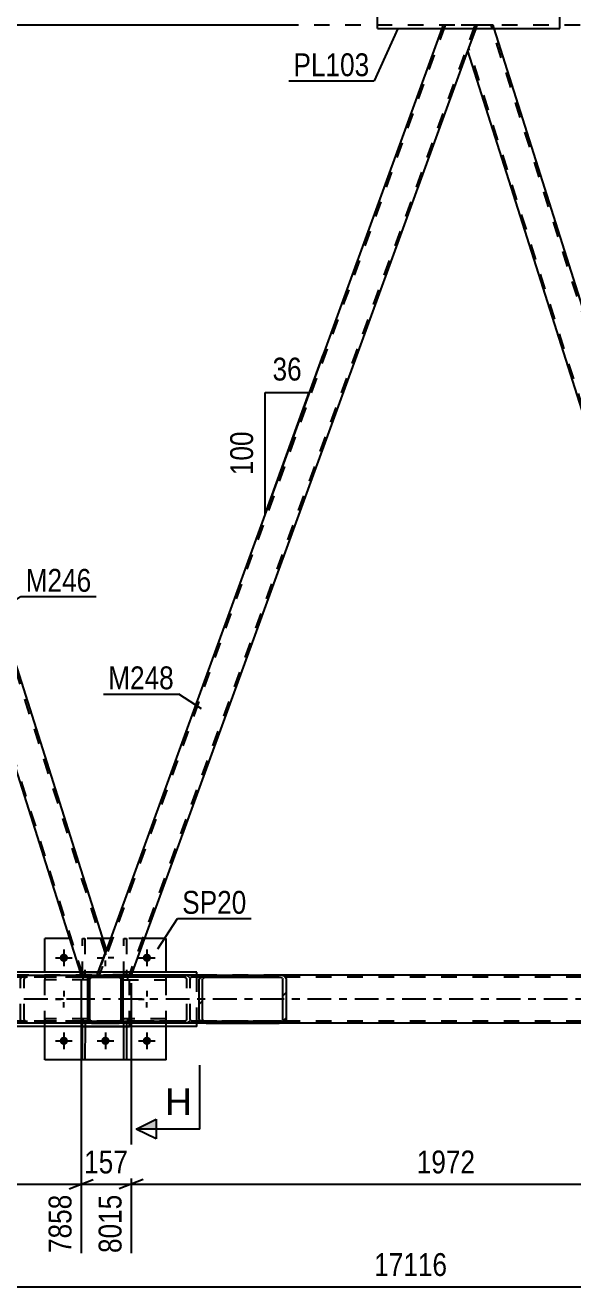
# Model space of a CAD drawing. Header units: millimetres. Extents: x -787 to 402, y -866 to -25.
# Drawn here: x -452.9 to -384.4, y -439.6 to -281.6 of the extents above; entities that cross this region are included whole.
import ezdxf

# ---------------------------------------------------------------- set-up
doc = ezdxf.new("R2010")
doc.units = ezdxf.units.MM
doc.linetypes.add('DXK_LINE_DOT2', pattern=[3.9198, 1.9599, -1.9599])
doc.linetypes.add('DXK_LINE_DOT3', pattern=[5.9187, 2.979, -0.9799, 0.9799, -0.9799])
doc.styles.add('Arial', font='arial.ttf', dxfattribs={"height": 0.2})
doc.styles.add('Arial Narrow', font='ARIALN.TTF', dxfattribs={"height": 0.2})

# ---------------------------------------------------------------- blocks, each defined once
blk = doc.blocks.new('Part-569028579-6440 - 6366')
at = {"color": 2, "linetype": 'Continuous'}
for p, q in [((-396.52, -282.01), (-397.55, -284.81)), ((-357.65, -397.4), (-394.24, -282.01)), ((-397.55, -284.81), (-360.95, -400.21)), ((-357.65, -397.4), (-358.67, -400.21))]:
    blk.add_line(p, q, dxfattribs=at)
at = {"color": 7, "linetype": 'DXK_LINE_DOT2'}
for p, q in [((-396.38, -281.61), (-396.52, -282.01)), ((-394.37, -281.61), (-396.38, -281.61)), ((-357.78, -397.77), (-394.62, -281.61)), ((-394.24, -282.01), (-394.37, -281.61)), ((-360.57, -400.61), (-397.41, -284.44)), ((-360.83, -400.61), (-360.95, -400.21)), ((-358.81, -400.61), (-360.83, -400.61)), ((-358.67, -400.21), (-358.81, -400.61))]:
    blk.add_line(p, q, dxfattribs=at)
blk = doc.blocks.new('Part-569028579-6531 - 6366')
at = {"linetype": 'Continuous'}
h = blk.add_hatch(dxfattribs=at)
h.set_pattern_fill('', scale=0.7, style=0, pattern_type=0)
h.set_pattern_definition([(45, (-431.1715, -401.0854), (-1.57154, 1.57154), [])])
h.paths.add_polyline_path([(-431.1, -400.9), (-431.17, -401.09), (-431.17, -406.13), (-431.1, -406.31), (-430.92, -406.46), (-430.63, -406.57), (-430.3, -406.61), (-421.13, -406.61), (-420.79, -406.57), (-420.51, -406.46), (-420.32, -406.31), (-420.25, -406.13), (-420.25, -401.09), (-420.32, -400.9), (-420.51, -400.75), (-420.79, -400.64), (-421.13, -400.61), (-430.3, -400.61), (-430.63, -400.64), (-430.92, -400.75)])
h.paths.add_polyline_path([(-430.47, -400.86), (-430.3, -400.85), (-421.13, -400.85), (-420.96, -400.86), (-420.82, -400.92), (-420.72, -400.99), (-420.69, -401.09), (-420.69, -406.13), (-420.72, -406.22), (-420.82, -406.3), (-420.96, -406.35), (-421.13, -406.37), (-430.3, -406.37), (-430.47, -406.35), (-430.61, -406.3), (-430.7, -406.22), (-430.73, -406.13), (-430.73, -401.09), (-430.7, -400.99), (-430.61, -400.92)])
at = {"color": 2, "linetype": 'Continuous'}
for p, q in [((-440.7, -401.09), (-440.7, -400.61)), ((-430.3, -400.61), (-440.7, -400.61)), ((-440.7, -401.09), (-440.7, -401.09)), ((-431.1, -400.9), (-431.17, -401.09)), ((-431.17, -406.13), (-431.17, -401.09)), ((-430.73, -401.09), (-430.7, -400.99)), ((-430.73, -406.13), (-430.73, -401.09)), ((-430.3, -400.61), (-430.63, -400.64)), ((-430.47, -400.86), (-430.3, -400.85)), ((-430.3, -400.61), (-421.13, -400.61)), ((-430.3, -400.85), (-421.13, -400.85)), ((-420.79, -400.64), (-421.13, -400.61)), ((-421.13, -400.85), (-420.96, -400.86)), ((-420.72, -400.99), (-420.69, -401.09)), ((-420.69, -406.13), (-420.69, -401.09)), ((-420.25, -401.09), (-420.32, -400.9)), ((-420.25, -406.13), (-420.25, -401.09)), ((-440.7, -406.57), (-440.7, -406.13)), ((-440.7, -406.61), (-440.7, -406.57)), ((-430.3, -406.61), (-440.7, -406.61)), ((-431.17, -406.13), (-431.1, -406.31)), ((-430.7, -406.22), (-430.73, -406.13)), ((-430.63, -406.57), (-430.3, -406.61)), ((-430.3, -406.37), (-430.47, -406.35)), ((-430.3, -406.37), (-421.13, -406.37)), ((-430.3, -406.61), (-421.13, -406.61)), ((-420.96, -406.35), (-421.13, -406.37)), ((-421.13, -406.61), (-420.79, -406.57)), ((-420.69, -406.13), (-420.72, -406.22)), ((-420.32, -406.31), (-420.25, -406.13))]:
    blk.add_line(p, q, dxfattribs=at)
at = {"color": 7, "linetype": 'DXK_LINE_DOT2'}
for p, q in [((-421.13, -400.85), (-440.7, -400.85)), ((-440.7, -400.92), (-440.7, -400.9)), ((-440.7, -406.13), (-440.7, -401.09)), ((-433.16, -400.61), (-432.82, -400.64)), ((-432.99, -400.86), (-433.16, -400.85)), ((-432.72, -401.09), (-432.75, -400.99)), ((-432.72, -406.13), (-432.72, -401.09)), ((-432.35, -400.9), (-432.28, -401.09)), ((-432.28, -406.13), (-432.28, -401.09)), ((-421.13, -400.61), (-430.3, -400.61)), ((-440.7, -406.13), (-440.7, -406.13)), ((-440.7, -406.13), (-440.7, -406.13)), ((-421.13, -406.37), (-440.7, -406.37)), ((-433.16, -406.37), (-432.99, -406.35)), ((-432.82, -406.57), (-433.16, -406.61)), ((-432.75, -406.22), (-432.72, -406.13)), ((-432.28, -406.13), (-432.35, -406.31)), ((-421.13, -406.61), (-430.3, -406.61))]:
    blk.add_line(p, q, dxfattribs=at)
for centre, radius, start, end in [((-433.06, -401.27), 0.409, 41.9362, 80.4818), ((-432.96, -401.45), 0.817, 41.9362, 80.4818), ((-433.06, -405.94), 0.409, 279.5182, 318.0638), ((-432.96, -405.76), 0.817, 279.5182, 318.0638)]:
    blk.add_arc(centre, radius, start, end, dxfattribs=at)
at = {"color": 2, "linetype": 'Continuous'}
for centre, radius, start, end in [((-430.5, -401.45), 0.817, 99.5182, 138.0638), ((-430.4, -401.27), 0.409, 99.5182, 138.0638), ((-421.03, -401.27), 0.409, 41.9362, 80.4818), ((-420.93, -401.45), 0.817, 41.9362, 80.4818), ((-430.5, -405.76), 0.817, 221.9362, 260.4818), ((-430.4, -405.94), 0.409, 221.9362, 260.4818), ((-421.03, -405.94), 0.409, 279.5182, 318.0638), ((-420.93, -405.76), 0.817, 279.5182, 318.0638)]:
    blk.add_arc(centre, radius, start, end, dxfattribs=at)
blk = doc.blocks.new('Part-569028579-6409 - 6366')
at = {"linetype": 'Continuous'}
h = blk.add_hatch(dxfattribs=at)
h.set_pattern_fill('', scale=0.7, style=0, pattern_type=0)
h.set_pattern_definition([(45, (-465.5694, -401.0854), (-1.57154, 1.57154), [])])
h.paths.add_polyline_path([(-465.5, -400.9), (-465.57, -401.09), (-465.57, -406.13), (-465.5, -406.31), (-465.31, -406.46), (-465.03, -406.57), (-464.7, -406.61), (-455.52, -406.61), (-455.19, -406.57), (-454.91, -406.46), (-454.72, -406.31), (-454.65, -406.13), (-454.65, -401.09), (-454.72, -400.9), (-454.91, -400.75), (-455.19, -400.64), (-455.52, -400.61), (-464.7, -400.61), (-465.03, -400.64), (-465.31, -400.75)])
h.paths.add_polyline_path([(-464.86, -400.86), (-464.7, -400.85), (-455.52, -400.85), (-455.36, -400.86), (-455.22, -400.92), (-455.12, -400.99), (-455.09, -401.09), (-455.09, -406.13), (-455.12, -406.22), (-455.22, -406.3), (-455.36, -406.35), (-455.52, -406.37), (-464.7, -406.37), (-464.86, -406.35), (-465, -406.3), (-465.1, -406.22), (-465.13, -406.13), (-465.13, -401.09), (-465.1, -400.99), (-465, -400.92)])
at = {"color": 2, "linetype": 'Continuous'}
for p, q in [((-465.5, -400.9), (-465.57, -401.09)), ((-465.57, -406.13), (-465.57, -401.09)), ((-465.13, -401.09), (-465.1, -400.99)), ((-465.13, -406.13), (-465.13, -401.09)), ((-464.7, -400.61), (-465.03, -400.64)), ((-464.86, -400.86), (-464.7, -400.85)), ((-464.7, -400.61), (-455.52, -400.61)), ((-464.7, -400.85), (-455.52, -400.85)), ((-455.52, -400.61), (-445.1, -400.61)), ((-455.19, -400.64), (-455.52, -400.61)), ((-455.52, -400.85), (-455.36, -400.86)), ((-455.12, -400.99), (-455.09, -401.09)), ((-455.09, -406.13), (-455.09, -401.09)), ((-454.65, -401.09), (-454.72, -400.9)), ((-454.65, -406.13), (-454.65, -401.09)), ((-445.1, -400.61), (-445.1, -400.64)), ((-445.1, -401.09), (-445.1, -400.64)), ((-465.57, -406.13), (-465.5, -406.31)), ((-465.1, -406.22), (-465.13, -406.13)), ((-465.03, -406.57), (-464.7, -406.61)), ((-464.7, -406.37), (-464.86, -406.35)), ((-464.7, -406.37), (-455.52, -406.37)), ((-464.7, -406.61), (-455.52, -406.61)), ((-455.36, -406.35), (-455.52, -406.37)), ((-455.52, -406.61), (-455.19, -406.57)), ((-445.1, -406.61), (-455.52, -406.61)), ((-455.09, -406.13), (-455.12, -406.22)), ((-454.72, -406.31), (-454.65, -406.13)), ((-445.1, -406.61), (-445.1, -406.13))]:
    blk.add_line(p, q, dxfattribs=at)
at = {"color": 7, "linetype": 'DXK_LINE_DOT2'}
for p, q in [((-464.7, -400.61), (-455.52, -400.61)), ((-445.1, -400.85), (-464.7, -400.85)), ((-453.54, -401.09), (-453.47, -400.9)), ((-453.54, -406.13), (-453.54, -401.09)), ((-453.07, -400.99), (-453.1, -401.09)), ((-453.1, -406.13), (-453.1, -401.09)), ((-453, -400.64), (-452.67, -400.61)), ((-452.67, -400.85), (-452.83, -400.86)), ((-445.1, -406.13), (-445.1, -401.09)), ((-445.1, -406.37), (-464.7, -406.37)), ((-455.52, -406.61), (-464.7, -406.61)), ((-453.47, -406.31), (-453.54, -406.13)), ((-453.1, -406.13), (-453.07, -406.22)), ((-452.67, -406.61), (-453, -406.57)), ((-452.83, -406.35), (-452.67, -406.37)), ((-445.1, -406.57), (-445.1, -406.37)), ((-445.1, -406.61), (-445.1, -406.57))]:
    blk.add_line(p, q, dxfattribs=at)
at = {"color": 2, "linetype": 'Continuous'}
for centre, radius, start, end in [((-464.9, -401.45), 0.817, 99.5182, 138.0638), ((-464.8, -401.27), 0.409, 99.5182, 138.0638), ((-455.43, -401.27), 0.409, 41.9362, 80.4818), ((-455.33, -401.45), 0.817, 41.9362, 80.4818), ((-464.9, -405.76), 0.817, 221.9362, 260.4818), ((-464.8, -405.94), 0.409, 221.9362, 260.4818), ((-455.43, -405.94), 0.409, 279.5182, 318.0638), ((-455.33, -405.76), 0.817, 279.5182, 318.0638)]:
    blk.add_arc(centre, radius, start, end, dxfattribs=at)
at = {"color": 7, "linetype": 'DXK_LINE_DOT2'}
for centre, radius, start, end in [((-452.87, -401.45), 0.817, 99.5182, 138.0638), ((-452.77, -401.27), 0.409, 99.5182, 138.0638), ((-452.87, -405.76), 0.817, 221.9362, 260.4818), ((-452.77, -405.94), 0.409, 221.9362, 260.4818)]:
    blk.add_arc(centre, radius, start, end, dxfattribs=at)
blk = doc.blocks.new('Part-569028579-6415 - 6366')
at = {"linetype": 'Continuous'}
h = blk.add_hatch(dxfattribs=at)
h.set_pattern_fill('', scale=0.7, style=0, pattern_type=0)
h.set_pattern_definition([(45, (-445.0997, -401.0895), (-1.57154, 1.57154), [])])
h.paths.add_polyline_path([(-445.06, -400.91), (-445.1, -401.09), (-445.1, -406.13), (-445.06, -406.31), (-444.96, -406.47), (-444.8, -406.57), (-444.62, -406.61), (-441.18, -406.61), (-441, -406.57), (-440.84, -406.47), (-440.74, -406.31), (-440.7, -406.13), (-440.7, -401.09), (-440.74, -400.91), (-440.84, -400.75), (-441, -400.65), (-441.18, -400.61), (-444.62, -400.61), (-444.8, -400.65), (-444.96, -400.75)])
h.paths.add_polyline_path([(-444.71, -400.87), (-444.62, -400.85), (-441.18, -400.85), (-441.09, -400.87), (-441.01, -400.92), (-440.96, -401), (-440.94, -401.09), (-440.94, -406.13), (-440.96, -406.22), (-441.01, -406.3), (-441.09, -406.35), (-441.18, -406.37), (-444.62, -406.37), (-444.71, -406.35), (-444.79, -406.3), (-444.84, -406.22), (-444.86, -406.13), (-444.86, -401.09), (-444.84, -401), (-444.79, -400.92)])
at = {"color": 7, "linetype": 'DXK_LINE_DOT2'}
for p, q in [((-445.1, -401.09), (-445.06, -400.91)), ((-445.1, -406.13), (-445.1, -401.09)), ((-444.84, -401), (-444.86, -401.09)), ((-444.86, -406.13), (-444.86, -401.09)), ((-444.79, -400.92), (-444.84, -401)), ((-444.8, -400.65), (-444.62, -400.61)), ((-444.71, -400.87), (-444.79, -400.92)), ((-444.62, -400.85), (-444.71, -400.87)), ((-444.62, -400.61), (-441.18, -400.61)), ((-441.18, -400.85), (-444.62, -400.85)), ((-441.18, -400.61), (-441, -400.65)), ((-441.09, -400.87), (-441.18, -400.85)), ((-441.01, -400.92), (-441.09, -400.87)), ((-440.96, -401), (-441.01, -400.92)), ((-440.94, -401.09), (-440.96, -401)), ((-440.94, -406.13), (-440.94, -401.09)), ((-440.74, -400.91), (-440.7, -401.09)), ((-440.7, -406.13), (-440.7, -401.09)), ((-445.06, -406.31), (-445.1, -406.13)), ((-444.86, -406.13), (-444.84, -406.22)), ((-444.84, -406.22), (-444.79, -406.3)), ((-444.62, -406.61), (-444.8, -406.57)), ((-444.79, -406.3), (-444.71, -406.35)), ((-444.71, -406.35), (-444.62, -406.37)), ((-444.62, -406.37), (-441.18, -406.37)), ((-444.62, -406.61), (-441.18, -406.61)), ((-441.18, -406.37), (-441.09, -406.35)), ((-441, -406.57), (-441.18, -406.61)), ((-441.09, -406.35), (-441.01, -406.3)), ((-441.01, -406.3), (-440.96, -406.22)), ((-440.96, -406.22), (-440.94, -406.13)), ((-440.7, -406.13), (-440.74, -406.31))]:
    blk.add_line(p, q, dxfattribs=at)
at = {"color": 2, "linetype": 'Continuous'}
for p, q in [((-445.06, -400.91), (-445.1, -401.09)), ((-445.1, -406.13), (-445.1, -401.09)), ((-444.86, -401.09), (-444.84, -401)), ((-444.86, -406.13), (-444.86, -401.09)), ((-444.84, -401), (-444.79, -400.92)), ((-444.62, -400.61), (-444.8, -400.65)), ((-444.79, -400.92), (-444.71, -400.87)), ((-444.71, -400.87), (-444.62, -400.85)), ((-444.62, -400.61), (-441.18, -400.61)), ((-444.62, -400.85), (-441.18, -400.85)), ((-441, -400.65), (-441.18, -400.61)), ((-441.18, -400.85), (-441.09, -400.87)), ((-441.09, -400.87), (-441.01, -400.92)), ((-441.01, -400.92), (-440.96, -401)), ((-440.96, -401), (-440.94, -401.09)), ((-440.94, -406.13), (-440.94, -401.09)), ((-440.7, -401.09), (-440.74, -400.91)), ((-440.7, -406.13), (-440.7, -401.09)), ((-445.1, -406.13), (-445.06, -406.31)), ((-444.84, -406.22), (-444.86, -406.13)), ((-444.79, -406.3), (-444.84, -406.22)), ((-444.8, -406.57), (-444.62, -406.61)), ((-444.71, -406.35), (-444.79, -406.3)), ((-444.62, -406.37), (-444.71, -406.35)), ((-444.62, -406.37), (-441.18, -406.37)), ((-444.62, -406.61), (-441.18, -406.61)), ((-441.09, -406.35), (-441.18, -406.37)), ((-441.18, -406.61), (-441, -406.57)), ((-441.01, -406.3), (-441.09, -406.35)), ((-440.96, -406.22), (-441.01, -406.3)), ((-440.94, -406.13), (-440.96, -406.22)), ((-440.74, -406.31), (-440.7, -406.13))]:
    blk.add_line(p, q, dxfattribs=at)
at = {"color": 7, "linetype": 'DXK_LINE_DOT2'}
for centre, start, end in [((-444.62, -401.09), 112.4999, 157.4999), ((-441.18, -401.09), 22.4999, 67.4999), ((-444.62, -406.13), 202.4999, 247.4999), ((-441.18, -406.13), 292.4999, 337.4999)]:
    blk.add_arc(centre, 0.48, start, end, dxfattribs=at)
at = {"color": 2, "linetype": 'Continuous'}
for centre, start, end in [((-444.62, -401.09), 112.4999, 157.4999), ((-441.18, -401.09), 22.4999, 67.4999), ((-444.62, -406.13), 202.4999, 247.4999), ((-441.18, -406.13), 292.4999, 337.4999)]:
    blk.add_arc(centre, 0.48, start, end, dxfattribs=at)
blk = doc.blocks.new('Part-569028579-6445 - 6366')
at = {"color": 2, "linetype": 'Continuous'}
for p, q in [((-481.66, -282.01), (-482.68, -284.81)), ((-442.78, -397.4), (-479.37, -282.01)), ((-482.68, -284.81), (-446.09, -400.21)), ((-443.8, -400.21), (-442.78, -397.4))]:
    blk.add_line(p, q, dxfattribs=at)
at = {"color": 7, "linetype": 'DXK_LINE_DOT2'}
for p, q in [((-481.51, -281.61), (-481.66, -282.01)), ((-479.5, -281.61), (-481.51, -281.61)), ((-442.92, -397.77), (-479.75, -281.61)), ((-479.37, -282.01), (-479.5, -281.61)), ((-445.71, -400.61), (-482.55, -284.44)), ((-445.96, -400.61), (-446.09, -400.21)), ((-445.96, -400.61), (-443.95, -400.61)), ((-443.95, -400.61), (-443.8, -400.21))]:
    blk.add_line(p, q, dxfattribs=at)
blk = doc.blocks.new('Part-569028579-6470 - 6366')
at = {"color": 7, "linetype": 'DXK_LINE_DOT2'}
for p, q in [((-400.38, -281.61), (-443.69, -400.61)), ((-396.63, -281.61), (-439.95, -400.61)), ((-400.64, -281.61), (-400.78, -282.01)), ((-396.38, -281.61), (-400.64, -281.61)), ((-396.38, -281.61), (-397.55, -284.81)), ((-442.78, -397.4), (-443.95, -400.61)), ((-439.69, -400.61), (-443.95, -400.61)), ((-439.55, -400.21), (-439.69, -400.61))]:
    blk.add_line(p, q, dxfattribs=at)
at = {"color": 2, "linetype": 'Continuous'}
for p, q in [((-400.78, -282.01), (-442.78, -397.4)), ((-397.55, -284.81), (-439.55, -400.21))]:
    blk.add_line(p, q, dxfattribs=at)
blk = doc.blocks.new('Part-569028579-6501 - 6366')
at = {"color": 2, "linetype": 'Continuous'}
blk.add_line((-419.2, -281.61), (-460.77, -281.61), dxfattribs=at)
at = {"color": 7, "linetype": 'DXK_LINE_DOT2'}
blk.add_line((-375.63, -281.61), (-419.2, -281.61), dxfattribs=at)
blk = doc.blocks.new('Part-569028579-6538 - 6366')
at = {"color": 2, "linetype": 'Continuous'}
for p, q in [((-385.99, -275.21), (-408.84, -275.21)), ((-408.84, -275.61), (-408.84, -275.21)), ((-385.99, -275.61), (-385.99, -275.21)), ((-408.84, -282.01), (-408.84, -281.61)), ((-408.84, -282.01), (-385.99, -282.01)), ((-385.99, -282.01), (-385.99, -281.61))]:
    blk.add_line(p, q, dxfattribs=at)
at = {"color": 7, "linetype": 'DXK_LINE_DOT2'}
for p, q in [((-408.84, -281.61), (-408.84, -275.61)), ((-385.99, -281.61), (-385.99, -275.61))]:
    blk.add_line(p, q, dxfattribs=at)
blk = doc.blocks.new('Part-569028579-6544 - 6366')
at = {"color": 7, "linetype": 'DXK_LINE_DOT2'}
for p, q in [((-445.91, -407.01), (-445.91, -400.21)), ((-445.91, -400.21), (-439.91, -400.21)), ((-439.91, -407.01), (-439.91, -400.21))]:
    blk.add_line(p, q, dxfattribs=at)
at = {"color": 2, "linetype": 'Continuous'}
for p, q in [((-445.91, -407.01), (-445.91, -407.01)), ((-445.91, -407.01), (-439.91, -407.01)), ((-439.91, -407.01), (-439.91, -407.01))]:
    blk.add_line(p, q, dxfattribs=at)
blk = doc.blocks.new('Part-569028579-6583 - 6366')
at = {"color": 7, "linetype": 'DXK_LINE_DOT2'}
for p, q in [((-445.09, -400.99), (-445.11, -401.09)), ((-445.11, -401.09), (-445.09, -400.99)), ((-445.11, -406.13), (-445.11, -401.09)), ((-445.07, -400.91), (-445.09, -400.99)), ((-445.09, -400.99), (-445.07, -400.91)), ((-444.85, -401), (-444.87, -401.09)), ((-444.87, -406.13), (-444.87, -401.09)), ((-444.8, -400.92), (-444.85, -401)), ((-444.63, -400.61), (-444.82, -400.65)), ((-444.82, -400.65), (-444.63, -400.61)), ((-444.72, -400.87), (-444.8, -400.92)), ((-444.63, -400.85), (-444.72, -400.87)), ((-441.19, -400.61), (-444.63, -400.61)), ((-441.19, -400.85), (-444.63, -400.85)), ((-441.01, -400.65), (-441.19, -400.61)), ((-441.19, -400.61), (-441.01, -400.65)), ((-441.1, -400.87), (-441.19, -400.85)), ((-441.02, -400.92), (-441.1, -400.87)), ((-440.97, -401), (-441.02, -400.92)), ((-440.95, -401.09), (-440.97, -401)), ((-440.95, -406.13), (-440.95, -401.09)), ((-440.73, -400.99), (-440.75, -400.91)), ((-440.75, -400.91), (-440.73, -400.99)), ((-440.71, -401.09), (-440.73, -400.99)), ((-440.73, -400.99), (-440.71, -401.09)), ((-440.71, -406.13), (-440.71, -401.09)), ((-445.11, -406.13), (-445.09, -406.22)), ((-445.09, -406.22), (-445.11, -406.13)), ((-445.09, -406.22), (-445.07, -406.31)), ((-445.07, -406.31), (-445.09, -406.22)), ((-444.87, -406.13), (-444.85, -406.22)), ((-444.85, -406.22), (-444.8, -406.3)), ((-444.82, -406.57), (-444.63, -406.61)), ((-444.63, -406.61), (-444.82, -406.57)), ((-444.8, -406.3), (-444.72, -406.35)), ((-444.72, -406.35), (-444.63, -406.37)), ((-441.19, -406.37), (-444.63, -406.37)), ((-441.19, -406.61), (-444.63, -406.61)), ((-441.19, -406.37), (-441.1, -406.35)), ((-441.19, -406.61), (-441.01, -406.57)), ((-441.01, -406.57), (-441.19, -406.61)), ((-441.1, -406.35), (-441.02, -406.3)), ((-441.02, -406.3), (-440.97, -406.22)), ((-440.97, -406.22), (-440.95, -406.13)), ((-440.75, -406.31), (-440.73, -406.22)), ((-440.73, -406.22), (-440.75, -406.31)), ((-440.73, -406.22), (-440.71, -406.13)), ((-440.71, -406.13), (-440.73, -406.22))]:
    blk.add_line(p, q, dxfattribs=at)
at = {"color": 7, "linetype": 'DXK_LINE_DOT3'}
blk.add_line((-442.91, -403.61), (-442.91, -403.61), dxfattribs=at)
at = {"color": 7, "linetype": 'DXK_LINE_DOT2'}
for centre, start, end in [((-444.63, -401.09), 112.4999, 157.4999), ((-444.63, -401.09), 112.4999, 157.4999), ((-441.19, -401.09), 22.4999, 67.4999), ((-441.19, -401.09), 22.4999, 67.4999), ((-444.63, -406.13), 202.4999, 247.4999), ((-444.63, -406.13), 202.4999, 247.4999), ((-441.19, -406.13), 292.4999, 337.4999), ((-441.19, -406.13), 292.4999, 337.4999)]:
    blk.add_arc(centre, 0.48, start, end, dxfattribs=at)
blk = doc.blocks.new('Part-569028579-6585 - 6366')
at = {"color": 7, "linetype": 'DXK_LINE_DOT2'}
for p, q in [((-440.59, -407.01), (-440.59, -406.37)), ((-440.59, -406.37), (-440.27, -406.37)), ((-440.59, -406.97), (-440.27, -406.97)), ((-440.27, -406.37), (-440.27, -407.01))]:
    blk.add_line(p, q, dxfattribs=at)
at = {"color": 2, "linetype": 'Continuous'}
for p, q in [((-440.59, -411.21), (-440.59, -407.01)), ((-440.27, -407.01), (-440.27, -411.21)), ((-440.27, -411.21), (-440.59, -411.21))]:
    blk.add_line(p, q, dxfattribs=at)
blk = doc.blocks.new('Part-569028579-6587 - 6366')
at = {"color": 7, "linetype": 'DXK_LINE_DOT2'}
for p, q in [((-440.59, -400.85), (-440.59, -396.01)), ((-440.59, -396.01), (-440.27, -396.01)), ((-440.27, -396.01), (-440.27, -400.85)), ((-440.59, -400.25), (-440.27, -400.25)), ((-440.27, -400.85), (-440.59, -400.85))]:
    blk.add_line(p, q, dxfattribs=at)
blk = doc.blocks.new('Part-569028579-17639 - 6366')
at = {"color": 2, "linetype": 'Continuous'}
for p, q in [((-431.48, -400.21), (-454.34, -400.21)), ((-454.34, -400.61), (-454.34, -400.21)), ((-431.48, -400.61), (-431.48, -400.21)), ((-454.34, -407.01), (-454.34, -406.61)), ((-431.48, -407.01), (-454.34, -407.01)), ((-431.48, -407.01), (-431.48, -406.61))]:
    blk.add_line(p, q, dxfattribs=at)
at = {"color": 7, "linetype": 'DXK_LINE_DOT2'}
for p, q in [((-454.34, -406.61), (-454.34, -400.61)), ((-431.48, -406.61), (-431.48, -400.61))]:
    blk.add_line(p, q, dxfattribs=at)
blk = doc.blocks.new('Part-569028579-6588 - 6366')
at = {"color": 7, "linetype": 'DXK_LINE_DOT2'}
for p, q in [((-445.79, -400.85), (-445.79, -396.01)), ((-445.79, -396.01), (-445.47, -396.01)), ((-445.47, -396.01), (-445.47, -400.85)), ((-445.79, -400.25), (-445.47, -400.25)), ((-445.47, -400.85), (-445.79, -400.85))]:
    blk.add_line(p, q, dxfattribs=at)
blk = doc.blocks.new('Part-569028579-6589 - 6366')
at = {"color": 7, "linetype": 'DXK_LINE_DOT2'}
for p, q in [((-435.31, -400.85), (-440.71, -400.85)), ((-440.71, -400.85), (-440.71, -401.17)), ((-440.71, -401.17), (-435.31, -401.17)), ((-440.11, -401.17), (-440.11, -400.85)), ((-435.31, -401.17), (-435.31, -400.85))]:
    blk.add_line(p, q, dxfattribs=at)
blk = doc.blocks.new('Part-569028579-6590 - 6366')
at = {"color": 7, "linetype": 'DXK_LINE_DOT2'}
for p, q in [((-435.31, -406.05), (-440.71, -406.05)), ((-440.71, -406.05), (-440.71, -406.37)), ((-440.11, -406.37), (-440.11, -406.05)), ((-435.31, -406.37), (-435.31, -406.05)), ((-440.71, -406.37), (-435.31, -406.37))]:
    blk.add_line(p, q, dxfattribs=at)
blk = doc.blocks.new('Part-569028579-6591 - 6366')
at = {"color": 7, "linetype": 'DXK_LINE_DOT2'}
for p, q in [((-445.11, -400.85), (-450.51, -400.85)), ((-450.51, -400.85), (-450.51, -401.17)), ((-445.11, -401.17), (-450.51, -401.17)), ((-445.71, -401.17), (-445.71, -400.85)), ((-445.11, -401.17), (-445.11, -400.85))]:
    blk.add_line(p, q, dxfattribs=at)
blk = doc.blocks.new('Part-569028579-6592 - 6366')
at = {"color": 7, "linetype": 'DXK_LINE_DOT2'}
for p, q in [((-445.11, -406.05), (-450.51, -406.05)), ((-450.51, -406.05), (-450.51, -406.37)), ((-445.71, -406.37), (-445.71, -406.05)), ((-445.11, -406.37), (-445.11, -406.05)), ((-445.11, -406.37), (-450.51, -406.37))]:
    blk.add_line(p, q, dxfattribs=at)
blk = doc.blocks.new('Part-569028579-6593 - 6366')
at = {"color": 2, "linetype": 'Continuous'}
for p, q in [((-447.42, -396.01), (-450.51, -396.01)), ((-450.51, -400.21), (-450.51, -396.01)), ((-442.28, -396.01), (-443.22, -396.01)), ((-435.31, -396.01), (-438.02, -396.01)), ((-435.31, -400.21), (-435.31, -396.01)), ((-450.51, -411.21), (-450.51, -407.01)), ((-435.31, -411.21), (-435.31, -407.01)), ((-435.31, -411.21), (-450.51, -411.21))]:
    blk.add_line(p, q, dxfattribs=at)
at = {"color": 7, "linetype": 'DXK_LINE_DOT2'}
for p, q in [((-443.22, -396.01), (-447.42, -396.01)), ((-438.02, -396.01), (-442.28, -396.01)), ((-450.51, -407.01), (-450.51, -400.21)), ((-435.31, -407.01), (-435.31, -400.21))]:
    blk.add_line(p, q, dxfattribs=at)
blk = doc.blocks.new('Part-569028579-6600 - 6366')
at = {"color": 7, "linetype": 'DXK_LINE_DOT2'}
for p, q in [((-112.77, -400.85), (-717.74, -400.85)), ((-421.13, -400.61), (-464.7, -400.61)), ((-112.77, -406.37), (-717.74, -406.37)), ((-112.77, -406.61), (-709.74, -406.61)), ((-421.13, -406.61), (-464.7, -406.61))]:
    blk.add_line(p, q, dxfattribs=at)
at = {"color": 2, "linetype": 'Continuous'}
for p, q in [((-379.56, -400.61), (-421.13, -400.61)), ((-379.56, -406.61), (-421.13, -406.61))]:
    blk.add_line(p, q, dxfattribs=at)
at = {"color": 7, "linetype": 'DXK_LINE_DOT3'}
blk.add_line((-112.77, -403.61), (-717.74, -403.61), dxfattribs=at)
blk = doc.blocks.new('Part-569028579-17644 - 6366')
at = {"color": 2, "linetype": 'Continuous'}
for p, q in [((-445.79, -411.21), (-445.78, -407.01)), ((-445.46, -407.01), (-445.47, -411.21)), ((-445.47, -411.21), (-445.79, -411.21))]:
    blk.add_line(p, q, dxfattribs=at)
at = {"color": 7, "linetype": 'DXK_LINE_DOT2'}
for p, q in [((-445.78, -407.01), (-445.78, -406.37)), ((-445.78, -406.37), (-445.46, -406.37)), ((-445.78, -406.97), (-445.46, -406.97)), ((-445.46, -406.37), (-445.46, -407.01))]:
    blk.add_line(p, q, dxfattribs=at)
blk = doc.blocks.new('Bolt-569028579-17723 - 6366')
at = {"linetype": 'Continuous'}
for points in [[(-447.59, -398.41, -1), (-448.63, -398.41, -1)], [(-437.19, -398.41, -1), (-438.23, -398.41, -1)], [(-447.59, -408.81, -1), (-448.63, -408.81, -1)], [(-442.39, -408.81, -1), (-443.43, -408.81, -1)], [(-437.19, -408.81, -1), (-438.23, -408.81, -1)]]:
    blk.add_hatch(color=1, dxfattribs=at).paths.add_polyline_path(points)
at = {"color": 1, "linetype": 'Continuous'}
for p, q in [((-448.11, -397.37), (-448.11, -399.45)), ((-442.91, -397.37), (-442.91, -398.06)), ((-437.71, -397.37), (-437.71, -399.45)), ((-449.15, -398.41), (-447.07, -398.41)), ((-443.95, -398.41), (-443.26, -398.41)), ((-442.91, -399.45), (-442.91, -398.76)), ((-441.87, -398.41), (-442.56, -398.41)), ((-438.75, -398.41), (-436.67, -398.41)), ((-448.11, -402.57), (-448.11, -403.26)), ((-437.71, -402.57), (-437.71, -403.26)), ((-449.15, -403.61), (-448.46, -403.61)), ((-448.11, -404.65), (-448.11, -403.96)), ((-447.07, -403.61), (-447.76, -403.61)), ((-438.75, -403.61), (-438.06, -403.61)), ((-437.71, -404.65), (-437.71, -403.96)), ((-436.67, -403.61), (-437.36, -403.61)), ((-449.15, -408.81), (-447.07, -408.81)), ((-448.11, -407.77), (-448.11, -409.85)), ((-443.95, -408.81), (-441.87, -408.81)), ((-442.91, -407.77), (-442.91, -409.85)), ((-438.75, -408.81), (-436.67, -408.81)), ((-437.71, -407.77), (-437.71, -409.85))]:
    blk.add_line(p, q, dxfattribs=at)
blk = doc.blocks.new('AngleDimension-569028579-66379 - 6366')
at = {"color": 7, "linetype": 'Continuous'}
for p, q in [((-415.67, -322.91), (-417.38, -327.61)), ((-422.92, -327.61), (-417.38, -327.61)), ((-422.92, -342.83), (-417.38, -327.61)), ((-422.92, -342.83), (-422.92, -327.61))]:
    blk.add_line(p, q, dxfattribs=at)
at = {"color": 0}
blk.add_wipeout([(-423.82, -331.88), (-428.02, -331.88), (-428.02, -338.56), (-423.82, -338.56)], dxfattribs=at)
at = {"color": 3, "style": 'Arial Narrow'}
blk.add_text('100', height=2.863, rotation=90.0002, dxfattribs=at).set_placement((-424.42, -337.96))
at = {"color": 0}
blk.add_wipeout([(-417.72, -326.71), (-417.72, -322.51), (-422.58, -322.51), (-422.58, -326.71)], dxfattribs=at)
at = {"color": 3, "style": 'Arial Narrow'}
blk.add_text('36', height=2.863, dxfattribs=at).set_placement((-421.98, -326.11))
blk = doc.blocks.new('StraightDimension-569028579-66490 - 6366')
at = {"color": 7, "linetype": 'Continuous'}
for p, q in [((-439.69, -401.61), (-439.69, -435.39)), ((-360.83, -401.61), (-360.83, -435.39)), ((-438.19, -426.17), (-441.19, -427.37)), ((-362.33, -427.37), (-359.33, -426.17)), ((-439.69, -426.77), (-360.83, -426.77))]:
    blk.add_line(p, q, dxfattribs=at)
at = {"color": 0}
blk.add_wipeout([(-396, -426.02), (-396, -421.82), (-404.52, -421.82), (-404.52, -426.02)], dxfattribs=at)
at = {"color": 0, "linetype": 'Continuous'}
blk.add_wipeout([(-361.43, -427.47), (-365.63, -427.47), (-365.63, -435.99), (-361.43, -435.99)], dxfattribs=at)
at = {"color": 3, "style": 'Arial Narrow'}
blk.add_text('1972', height=2.863, dxfattribs=at).set_placement((-403.92, -425.42))
at = {"color": 3, "linetype": 'Continuous', "style": 'Arial Narrow'}
blk.add_text('9987', height=2.863, rotation=90.0002, dxfattribs=at).set_placement((-362.03, -435.39))
blk = doc.blocks.new('StraightDimension-569028579-66491 - 6366')
at = {"color": 7, "linetype": 'Continuous'}
for p, q in [((-445.96, -401.61), (-445.96, -435.39)), ((-439.69, -401.61), (-439.69, -435.39)), ((-447.46, -427.37), (-444.46, -426.17)), ((-438.19, -426.17), (-441.19, -427.37)), ((-445.96, -426.77), (-439.69, -426.77))]:
    blk.add_line(p, q, dxfattribs=at)
at = {"color": 0}
blk.add_wipeout([(-439.48, -426.02), (-439.48, -421.82), (-446.17, -421.82), (-446.17, -426.02)], dxfattribs=at)
at = {"color": 0, "linetype": 'Continuous'}
blk.add_wipeout([(-440.29, -427.47), (-444.49, -427.47), (-444.49, -435.99), (-440.29, -435.99)], dxfattribs=at)
at = {"color": 3, "style": 'Arial Narrow'}
blk.add_text('157', height=2.863, dxfattribs=at).set_placement((-445.57, -425.42))
at = {"color": 3, "linetype": 'Continuous', "style": 'Arial Narrow'}
blk.add_text('8015', height=2.863, rotation=90.0002, dxfattribs=at).set_placement((-440.89, -435.39))
blk = doc.blocks.new('StraightDimension-569028579-66492 - 6366')
at = {"color": 7, "linetype": 'Continuous'}
for p, q in [((-524.83, -401.61), (-524.83, -435.39)), ((-445.96, -401.61), (-445.96, -435.39)), ((-523.33, -426.17), (-526.33, -427.37)), ((-447.46, -427.37), (-444.46, -426.17)), ((-524.83, -426.77), (-445.96, -426.77))]:
    blk.add_line(p, q, dxfattribs=at)
at = {"color": 0}
blk.add_wipeout([(-481.14, -426.02), (-481.14, -421.82), (-489.65, -421.82), (-489.65, -426.02)], dxfattribs=at)
at = {"color": 0, "linetype": 'Continuous'}
blk.add_wipeout([(-446.56, -427.47), (-450.76, -427.47), (-450.76, -435.99), (-446.56, -435.99)], dxfattribs=at)
at = {"color": 3, "style": 'Arial Narrow'}
blk.add_text('1972', height=2.863, dxfattribs=at).set_placement((-489.05, -425.42))
at = {"color": 3, "linetype": 'Continuous', "style": 'Arial Narrow'}
blk.add_text('7858', height=2.863, rotation=90.0002, dxfattribs=at).set_placement((-447.16, -435.39))
blk = doc.blocks.new('StraightDimension-569028579-75250 - 6366')
at = {"color": 7, "linetype": 'Continuous'}
blk.add_line((-730.64, -439.62), (-78.72, -439.62), dxfattribs=at)
at = {"color": 0}
blk.add_wipeout([(-399.51, -438.87), (-399.51, -434.67), (-409.85, -434.67), (-409.85, -438.87)], dxfattribs=at)
at = {"color": 3, "style": 'Arial Narrow'}
blk.add_text('17116', height=2.863, dxfattribs=at).set_placement((-409.25, -438.27))
blk = doc.blocks.new('Mark-569028579-6466 - 6366')
at = {"color": 0}
blk.add_wipeout([(-434.33, -364.78), (-434.33, -361.78), (-442.56, -361.78), (-442.56, -364.78)], dxfattribs=at)
blk.add_wipeout([(-434.33, -364.78), (-434.33, -361.78), (-442.56, -361.78), (-442.56, -364.78)], dxfattribs=at)
at = {"color": 30, "linetype": 'Continuous'}
for p in [(-443.16, -365.38), (-430.87, -367.25)]:
    blk.add_line(p, (-433.73, -365.38), dxfattribs=at)
at = {"color": 3, "style": 'Arial Narrow'}
blk.add_text('M248', height=2.863, dxfattribs=at).set_placement((-442.56, -364.78))
blk = doc.blocks.new('Mark-569028579-6441 - 6366')
at = {"color": 0}
blk.add_wipeout([(-444.66, -352.57), (-444.66, -349.57), (-452.89, -349.57), (-452.89, -352.57)], dxfattribs=at)
blk.add_wipeout([(-444.66, -352.57), (-444.66, -349.57), (-452.89, -349.57), (-452.89, -352.57)], dxfattribs=at)
at = {"color": 30, "linetype": 'Continuous'}
for p, q in [((-456.85, -355.45), (-453.49, -353.17)), ((-453.49, -353.17), (-444.06, -353.17))]:
    blk.add_line(p, q, dxfattribs=at)
at = {"color": 3, "style": 'Arial Narrow'}
blk.add_text('M246', height=2.863, dxfattribs=at).set_placement((-452.89, -352.57))
blk = doc.blocks.new('Mark-569028579-75471 - 6366')
at = {"color": 0}
blk.add_wipeout([(-425.25, -392.9), (-425.25, -389.9), (-433.29, -389.9), (-433.29, -392.9)], dxfattribs=at)
blk.add_wipeout([(-425.25, -392.9), (-425.25, -389.9), (-433.29, -389.9), (-433.29, -392.9)], dxfattribs=at)
at = {"color": 30, "linetype": 'Continuous'}
for p, q in [((-436.34, -397.3), (-433.89, -393.5)), ((-433.89, -393.5), (-424.65, -393.5))]:
    blk.add_line(p, q, dxfattribs=at)
at = {"color": 3, "style": 'Arial Narrow'}
blk.add_text('SP20', height=2.863, dxfattribs=at).set_placement((-433.29, -392.9))
blk = doc.blocks.new('Mark-569028579-75553 - 6366')
at = {"color": 0}
blk.add_wipeout([(-409.85, -287.99), (-409.85, -284.99), (-419.36, -284.99), (-419.36, -287.99)], dxfattribs=at)
blk.add_wipeout([(-409.85, -287.99), (-409.85, -284.99), (-419.36, -284.99), (-419.36, -287.99)], dxfattribs=at)
at = {"color": 30, "linetype": 'Continuous'}
for p in [(-406.3, -282), (-419.96, -288.59)]:
    blk.add_line(p, (-409.25, -288.59), dxfattribs=at)
at = {"color": 3, "style": 'Arial Narrow'}
blk.add_text('PL103', height=2.863, dxfattribs=at).set_placement((-419.36, -287.99))
blk = doc.blocks.new('SectionMark-569028579-84013 - 6366')
at = {"linetype": 'Continuous'}
blk.add_hatch(color=6, dxfattribs=at).paths.add_polyline_path([(-436.57, -418.61), (-436.57, -419.86), (-439.07, -419.86)])
at = {"color": 6, "linetype": 'Continuous'}
for p, q in [((-431.07, -419.86), (-431.07, -411.86)), ((-439.07, -419.86), (-436.57, -418.61)), ((-436.57, -418.61), (-436.57, -421.11)), ((-431.07, -419.86), (-439.07, -419.86)), ((-436.57, -421.11), (-439.07, -419.86))]:
    blk.add_line(p, q, dxfattribs=at)
at = {"color": 0, "linetype": 'Continuous'}
blk.add_wipeout([(-432.07, -418.11), (-432.07, -414.61), (-435.44, -414.61), (-435.44, -418.11)], dxfattribs=at)
at = {"color": 3, "linetype": 'Continuous', "style": 'Arial'}
blk.add_text('H', height=3.34, dxfattribs=at).set_placement((-435.44, -418.11))

msp = doc.modelspace()

# ---------------------------------------------------------------- block references
for name in ['Part-569028579-6501 - 6366', 'Part-569028579-6538 - 6366', 'Part-569028579-6445 - 6366', 'Part-569028579-6470 - 6366', 'Part-569028579-6440 - 6366', 'Part-569028579-6593 - 6366', 'Part-569028579-6588 - 6366', 'Part-569028579-6587 - 6366', 'Bolt-569028579-17723 - 6366', 'Part-569028579-6600 - 6366', 'Part-569028579-6409 - 6366', 'Part-569028579-17639 - 6366', 'Part-569028579-6591 - 6366', 'Part-569028579-6544 - 6366', 'Part-569028579-6583 - 6366', 'Part-569028579-6415 - 6366', 'Part-569028579-6589 - 6366', 'Part-569028579-6531 - 6366', 'Part-569028579-6592 - 6366', 'Part-569028579-6590 - 6366', 'Part-569028579-17644 - 6366', 'Part-569028579-6585 - 6366']:
    msp.add_blockref(name, (0, 0))

# ---------------------------------------------------------------- next in the draw order: block references
for name in ['AngleDimension-569028579-66379 - 6366', 'StraightDimension-569028579-66490 - 6366']:
    msp.add_blockref(name, (0, 0))

# ---------------------------------------------------------------- next in the draw order: block references
msp.add_blockref('StraightDimension-569028579-66491 - 6366', (0, 0))

# ---------------------------------------------------------------- next in the draw order: block references
msp.add_blockref('StraightDimension-569028579-66492 - 6366', (0, 0))

# ---------------------------------------------------------------- next in the draw order: block references
msp.add_blockref('StraightDimension-569028579-75250 - 6366', (0, 0))

# ---------------------------------------------------------------- next in the draw order: block references
for name in ['Mark-569028579-75553 - 6366', 'Mark-569028579-6441 - 6366', 'Mark-569028579-6466 - 6366', 'Mark-569028579-75471 - 6366']:
    msp.add_blockref(name, (0, 0))

# ---------------------------------------------------------------- next in the draw order: block references
msp.add_blockref('SectionMark-569028579-84013 - 6366', (0, 0))

doc.saveas('drawing.dxf')
